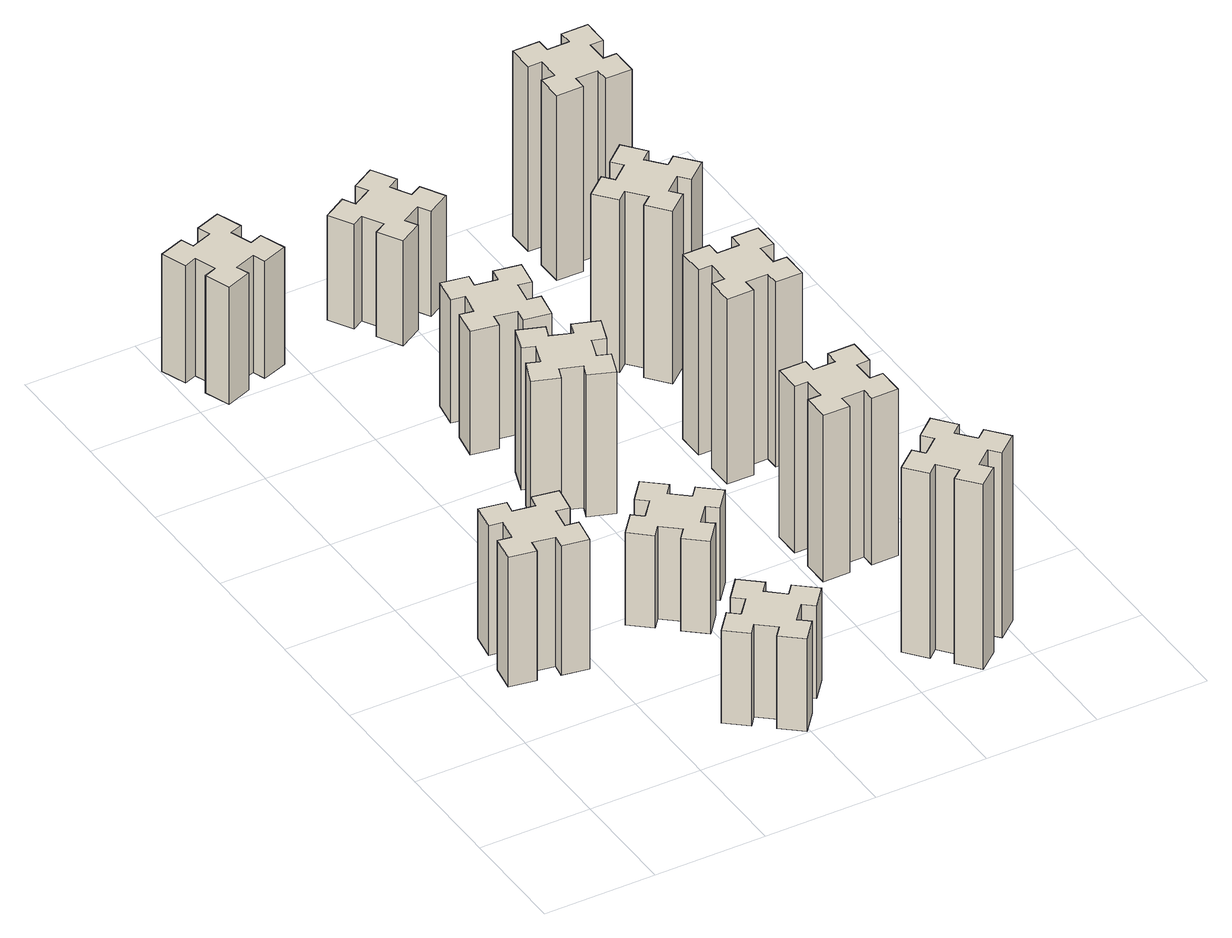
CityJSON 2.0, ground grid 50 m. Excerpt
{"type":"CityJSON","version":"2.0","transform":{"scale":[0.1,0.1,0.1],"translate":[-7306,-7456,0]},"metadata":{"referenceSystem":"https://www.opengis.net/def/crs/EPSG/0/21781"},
"CityObjects":{
"building1":{"type":"Building","attributes":{"class":"1000","function":"1000","usage":"1000","yearOfConstruction":2016,"roofType":"1000","measuredHeight":63,"storeysAboveGround":30,"storeysBelowGround":0},"geometry":[{"type":"Solid","lod":"1","boundaries":[[[[0,1,2,3,4,5,6,7,8,9,10,11,12,13,14,15,16,17,18,19]],[[17,16,20,21]],[[16,15,22,20]],[[15,14,23,22]],[[14,13,24,23]],[[13,12,25,24]],[[12,11,26,25]],[[11,10,27,26]],[[10,9,28,27]],[[9,8,29,28]],[[8,7,30,29]],[[7,6,31,30]],[[6,5,32,31]],[[5,4,33,32]],[[4,3,34,33]],[[3,2,35,34]],[[2,1,36,35]],[[1,0,37,36]],[[0,19,38,37]],[[19,18,39,38]],[[18,17,21,39]],[[24,25,26,27,28,29,30,31,32,33,34,35,36,37,38,39,21,20,22,23]]]]}]},
"building2":{"type":"Building","attributes":{"class":"1000","function":"1000","usage":"1000","yearOfConstruction":2016,"roofType":"1000","measuredHeight":45,"storeysAboveGround":30,"storeysBelowGround":0},"geometry":[{"type":"Solid","lod":"1","boundaries":[[[[40,41,42,43,44,45,46,47,48,49,50,51,52,53,54,55,56,57,58,59]],[[57,56,60,61]],[[56,55,62,60]],[[55,54,63,62]],[[54,53,64,63]],[[53,52,65,64]],[[52,51,66,65]],[[51,50,67,66]],[[50,49,68,67]],[[49,48,69,68]],[[48,47,70,69]],[[47,46,71,70]],[[46,45,72,71]],[[45,44,73,72]],[[44,43,74,73]],[[43,42,75,74]],[[42,41,76,75]],[[41,40,77,76]],[[40,59,78,77]],[[59,58,79,78]],[[58,57,61,79]],[[64,65,66,67,68,69,70,71,72,73,74,75,76,77,78,79,61,60,62,63]]]]}]},
"building3":{"type":"Building","attributes":{"class":"1000","function":"1000","usage":"1000","yearOfConstruction":2016,"roofType":"1000","measuredHeight":57,"storeysAboveGround":30,"storeysBelowGround":0},"geometry":[{"type":"Solid","lod":"1","boundaries":[[[[80,81,82,83,84,85,86,87,88,89,90,91,92,93,94,95,96,97,98,99]],[[97,96,100,101]],[[96,95,102,100]],[[95,94,103,102]],[[94,93,104,103]],[[93,92,105,104]],[[92,91,106,105]],[[91,90,107,106]],[[90,89,108,107]],[[89,88,109,108]],[[88,87,110,109]],[[87,86,111,110]],[[86,85,112,111]],[[85,84,113,112]],[[84,83,114,113]],[[83,82,115,114]],[[82,81,116,115]],[[81,80,117,116]],[[80,99,118,117]],[[99,98,119,118]],[[98,97,101,119]],[[104,105,106,107,108,109,110,111,112,113,114,115,116,117,118,119,101,100,102,103]]]]}]},
"building4":{"type":"Building","attributes":{"class":"1000","function":"1000","usage":"1000","yearOfConstruction":2016,"roofType":"1000","measuredHeight":45,"storeysAboveGround":30,"storeysBelowGround":0},"geometry":[{"type":"Solid","lod":"1","boundaries":[[[[120,121,122,123,124,125,126,127,128,129,130,131,132,133,134,135,136,137,138,139]],[[137,136,140,141]],[[136,135,142,140]],[[135,134,143,142]],[[134,133,144,143]],[[133,132,145,144]],[[132,131,146,145]],[[131,130,147,146]],[[130,129,148,147]],[[129,128,149,148]],[[128,127,150,149]],[[127,126,151,150]],[[126,125,152,151]],[[125,124,153,152]],[[124,123,154,153]],[[123,122,155,154]],[[122,121,156,155]],[[121,120,157,156]],[[120,139,158,157]],[[139,138,159,158]],[[138,137,141,159]],[[144,145,146,147,148,149,150,151,152,153,154,155,156,157,158,159,141,140,142,143]]]]}]},
"building5":{"type":"Building","attributes":{"class":"1000","function":"1000","usage":"1000","yearOfConstruction":2016,"roofType":"1000","measuredHeight":69,"storeysAboveGround":30,"storeysBelowGround":0},"geometry":[{"type":"Solid","lod":"1","boundaries":[[[[160,161,162,163,164,165,166,167,168,169,170,171,172,173,174,175,176,177,178,179]],[[177,176,180,181]],[[176,175,182,180]],[[175,174,183,182]],[[174,173,184,183]],[[173,172,185,184]],[[172,171,186,185]],[[171,170,187,186]],[[170,169,188,187]],[[169,168,189,188]],[[168,167,190,189]],[[167,166,191,190]],[[166,165,192,191]],[[165,164,193,192]],[[164,163,194,193]],[[163,162,195,194]],[[162,161,196,195]],[[161,160,197,196]],[[160,179,198,197]],[[179,178,199,198]],[[178,177,181,199]],[[184,185,186,187,188,189,190,191,192,193,194,195,196,197,198,199,181,180,182,183]]]]}]},
"building6":{"type":"Building","attributes":{"class":"1000","function":"1000","usage":"1000","yearOfConstruction":2016,"roofType":"1000","measuredHeight":60,"storeysAboveGround":30,"storeysBelowGround":0},"geometry":[{"type":"Solid","lod":"1","boundaries":[[[[200,201,202,203,204,205,206,207,208,209,210,211,212,213,214,215,216,217,218,219]],[[217,216,220,221]],[[216,215,222,220]],[[215,214,223,222]],[[214,213,224,223]],[[213,212,225,224]],[[212,211,226,225]],[[211,210,227,226]],[[210,209,228,227]],[[209,208,229,228]],[[208,207,230,229]],[[207,206,231,230]],[[206,205,232,231]],[[205,204,233,232]],[[204,203,234,233]],[[203,202,235,234]],[[202,201,236,235]],[[201,200,237,236]],[[200,219,238,237]],[[219,218,239,238]],[[218,217,221,239]],[[224,225,226,227,228,229,230,231,232,233,234,235,236,237,238,239,221,220,222,223]]]]}]},
"building7":{"type":"Building","attributes":{"class":"1000","function":"1000","usage":"1000","yearOfConstruction":2016,"roofType":"1000","measuredHeight":90,"storeysAboveGround":30,"storeysBelowGround":0},"geometry":[{"type":"Solid","lod":"1","boundaries":[[[[240,241,242,243,244,245,246,247,248,249,250,251,252,253,254,255,256,257,258,259]],[[257,256,260,261]],[[256,255,262,260]],[[255,254,263,262]],[[254,253,264,263]],[[253,252,265,264]],[[252,251,266,265]],[[251,250,267,266]],[[250,249,268,267]],[[249,248,269,268]],[[248,247,270,269]],[[247,246,271,270]],[[246,245,272,271]],[[245,244,273,272]],[[244,243,274,273]],[[243,242,275,274]],[[242,241,276,275]],[[241,240,277,276]],[[240,259,278,277]],[[259,258,279,278]],[[258,257,261,279]],[[264,265,266,267,268,269,270,271,272,273,274,275,276,277,278,279,261,260,262,263]]]]}]},
"building8":{"type":"Building","attributes":{"class":"1000","function":"1000","usage":"1000","yearOfConstruction":2016,"roofType":"1000","measuredHeight":51,"storeysAboveGround":30,"storeysBelowGround":0},"geometry":[{"type":"Solid","lod":"1","boundaries":[[[[280,281,282,283,284,285,286,287,288,289,290,291,292,293,294,295,296,297,298,299]],[[297,296,300,301]],[[296,295,302,300]],[[295,294,303,302]],[[294,293,304,303]],[[293,292,305,304]],[[292,291,306,305]],[[291,290,307,306]],[[290,289,308,307]],[[289,288,309,308]],[[288,287,310,309]],[[287,286,311,310]],[[286,285,312,311]],[[285,284,313,312]],[[284,283,314,313]],[[283,282,315,314]],[[282,281,316,315]],[[281,280,317,316]],[[280,299,318,317]],[[299,298,319,318]],[[298,297,301,319]],[[304,305,306,307,308,309,310,311,312,313,314,315,316,317,318,319,301,300,302,303]]]]}]},
"building9":{"type":"Building","attributes":{"class":"1000","function":"1000","usage":"1000","yearOfConstruction":2016,"roofType":"1000","measuredHeight":81,"storeysAboveGround":30,"storeysBelowGround":0},"geometry":[{"type":"Solid","lod":"1","boundaries":[[[[320,321,322,323,324,325,326,327,328,329,330,331,332,333,334,335,336,337,338,339]],[[337,336,340,341]],[[336,335,342,340]],[[335,334,343,342]],[[334,333,344,343]],[[333,332,345,344]],[[332,331,346,345]],[[331,330,347,346]],[[330,329,348,347]],[[329,328,349,348]],[[328,327,350,349]],[[327,326,351,350]],[[326,325,352,351]],[[325,324,353,352]],[[324,323,354,353]],[[323,322,355,354]],[[322,321,356,355]],[[321,320,357,356]],[[320,339,358,357]],[[339,338,359,358]],[[338,337,341,359]],[[344,345,346,347,348,349,350,351,352,353,354,355,356,357,358,359,341,340,342,343]]]]}]},
"building10":{"type":"Building","attributes":{"class":"1000","function":"1000","usage":"1000","yearOfConstruction":2016,"roofType":"1000","measuredHeight":90,"storeysAboveGround":30,"storeysBelowGround":0},"geometry":[{"type":"Solid","lod":"1","boundaries":[[[[360,361,362,363,364,365,366,367,368,369,370,371,372,373,374,375,376,377,378,379]],[[377,376,380,381]],[[376,375,382,380]],[[375,374,383,382]],[[374,373,384,383]],[[373,372,385,384]],[[372,371,386,385]],[[371,370,387,386]],[[370,369,388,387]],[[369,368,389,388]],[[368,367,390,389]],[[367,366,391,390]],[[366,365,392,391]],[[365,364,393,392]],[[364,363,394,393]],[[363,362,395,394]],[[362,361,396,395]],[[361,360,397,396]],[[360,379,398,397]],[[379,378,399,398]],[[378,377,381,399]],[[384,385,386,387,388,389,390,391,392,393,394,395,396,397,398,399,381,380,382,383]]]]}]},
"building11":{"type":"Building","attributes":{"class":"1000","function":"1000","usage":"1000","yearOfConstruction":2016,"roofType":"1000","measuredHeight":84,"storeysAboveGround":30,"storeysBelowGround":0},"geometry":[{"type":"Solid","lod":"1","boundaries":[[[[400,401,402,403,404,405,406,407,408,409,410,411,412,413,414,415,416,417,418,419]],[[417,416,420,421]],[[416,415,422,420]],[[415,414,423,422]],[[414,413,424,423]],[[413,412,425,424]],[[412,411,426,425]],[[411,410,427,426]],[[410,409,428,427]],[[409,408,429,428]],[[408,407,430,429]],[[407,406,431,430]],[[406,405,432,431]],[[405,404,433,432]],[[404,403,434,433]],[[403,402,435,434]],[[402,401,436,435]],[[401,400,437,436]],[[400,419,438,437]],[[419,418,439,438]],[[418,417,421,439]],[[424,425,426,427,428,429,430,431,432,433,434,435,436,437,438,439,421,420,422,423]]]]}]},
"building12":{"type":"Building","attributes":{"class":"1000","function":"1000","usage":"1000","yearOfConstruction":2016,"roofType":"1000","measuredHeight":90,"storeysAboveGround":30,"storeysBelowGround":0},"geometry":[{"type":"Solid","lod":"1","boundaries":[[[[440,441,442,443,444,445,446,447,448,449,450,451,452,453,454,455,456,457,458,459]],[[457,456,460,461]],[[456,455,462,460]],[[455,454,463,462]],[[454,453,464,463]],[[453,452,465,464]],[[452,451,466,465]],[[451,450,467,466]],[[450,449,468,467]],[[449,448,469,468]],[[448,447,470,469]],[[447,446,471,470]],[[446,445,472,471]],[[445,444,473,472]],[[444,443,474,473]],[[443,442,475,474]],[[442,441,476,475]],[[441,440,477,476]],[[440,459,478,477]],[[459,458,479,478]],[[458,457,461,479]],[[464,465,466,467,468,469,470,471,472,473,474,475,476,477,478,479,461,460,462,463]]]]}]}
},
"vertices":[
[425,917,0],[442,1015,0],[501,1005,0],[522,1123,0],[404,1144,0],[394,1085,0],[295,1102,0],[306,1161,0],[187,1182,0],[167,1064,0],[226,1054,0],[208,955,0],[149,966,0],[128,847,0],[247,827,0],[257,886,0],[355,868,0],[345,809,0],[463,788,0],[484,907,0],[355,868,630],[345,809,630],[257,886,630],[247,827,630],[128,847,630],[149,966,630],[208,955,630],[226,1054,630],[167,1064,630],[187,1182,630],[306,1161,630],[295,1102,630],[394,1085,630],[404,1144,630],[522,1123,630],[501,1005,630],[442,1015,630],[425,917,630],[484,907,630],[463,788,630],
[856,193,0],[933,129,0],[894,83,0],[986,6,0],[1063,98,0],[1017,136,0],[1082,213,0],[1128,174,0],[1205,266,0],[1113,343,0],[1074,297,0],[998,362,0],[1036,408,0],[944,485,0],[867,393,0],[913,354,0],[849,278,0],[803,316,0],[726,224,0],[818,147,0],[849,278,450],[803,316,450],[913,354,450],[867,393,450],[944,485,450],[1036,408,450],[998,362,450],[1074,297,450],[1113,343,450],[1205,266,450],[1128,174,450],[1082,213,450],[1017,136,450],[1063,98,450],[986,6,450],[894,83,450],[933,129,450],[856,193,450],[818,147,450],[726,224,450],
[216,3085,0],[310,3119,0],[330,3063,0],[443,3104,0],[402,3217,0],[346,3196,0],[312,3290,0],[368,3310,0],[327,3423,0],[214,3382,0],[235,3326,0],[141,3292,0],[120,3348,0],[7,3307,0],[49,3194,0],[105,3215,0],[139,3121,0],[83,3100,0],[124,2987,0],[237,3029,0],[139,3121,570],[83,3100,570],[105,3215,570],[49,3194,570],[7,3307,570],[120,3348,570],[141,3292,570],[235,3326,570],[214,3382,570],[327,3423,570],[368,3310,570],[312,3290,570],[346,3196,570],[402,3217,570],[443,3104,570],[330,3063,570],[310,3119,570],[216,3085,570],[237,3029,570],[124,2987,570],
[1017,876,0],[1082,953,0],[1128,914,0],[1205,1006,0],[1113,1083,0],[1074,1037,0],[998,1102,0],[1036,1148,0],[944,1225,0],[867,1133,0],[913,1094,0],[849,1018,0],[803,1056,0],[726,964,0],[818,887,0],[856,933,0],[933,869,0],[894,823,0],[986,746,0],[1063,838,0],[933,869,450],[894,823,450],[856,933,450],[818,887,450],[726,964,450],[803,1056,450],[849,1018,450],[913,1094,450],[867,1133,450],[944,1225,450],[1036,1148,450],[998,1102,450],[1074,1037,450],[1113,1083,450],[1205,1006,450],[1128,914,450],[1082,953,450],[1017,876,450],[1063,838,450],[986,746,450],
[1052,1741,0],[1086,1835,0],[1142,1814,0],[1183,1927,0],[1070,1968,0],[1050,1912,0],[956,1946,0],[977,2002,0],[864,2043,0],[823,1930,0],[879,1910,0],[845,1816,0],[789,1837,0],[747,1724,0],[860,1683,0],[881,1739,0],[975,1705,0],[954,1649,0],[1067,1607,0],[1108,1720,0],[975,1705,690],[954,1649,690],[881,1739,690],[860,1683,690],[747,1724,690],[789,1837,690],[845,1816,690],[879,1910,690],[823,1930,690],[864,2043,690],[977,2002,690],[956,1946,690],[1050,1912,690],[1070,1968,690],[1183,1927,690],[1142,1814,690],[1086,1835,690],[1052,1741,690],[1108,1720,690],[1067,1607,690],
[866,2434,0],[848,2335,0],[789,2346,0],[768,2227,0],[887,2207,0],[897,2266,0],[995,2248,0],[985,2189,0],[1103,2168,0],[1124,2287,0],[1065,2297,0],[1082,2395,0],[1141,2385,0],[1162,2503,0],[1044,2524,0],[1034,2465,0],[935,2482,0],[946,2541,0],[827,2562,0],[807,2444,0],[935,2482,600],[946,2541,600],[1034,2465,600],[1044,2524,600],[1162,2503,600],[1141,2385,600],[1082,2395,600],[1065,2297,600],[1124,2287,600],[1103,2168,600],[985,2189,600],[995,2248,600],[897,2266,600],[887,2207,600],[768,2227,600],[789,2346,600],[848,2335,600],[866,2434,600],[807,2444,600],[827,2562,600],
[1838,129,0],[1914,193,0],[1953,147,0],[2045,224,0],[1968,316,0],[1922,278,0],[1857,354,0],[1903,393,0],[1826,485,0],[1734,408,0],[1773,362,0],[1696,297,0],[1658,343,0],[1566,266,0],[1643,174,0],[1689,213,0],[1753,136,0],[1707,98,0],[1784,6,0],[1876,83,0],[1753,136,900],[1707,98,900],[1689,213,900],[1643,174,900],[1566,266,900],[1658,343,900],[1696,297,900],[1773,362,900],[1734,408,900],[1826,485,900],[1903,393,900],[1857,354,900],[1922,278,900],[1968,316,900],[2045,224,900],[1953,147,900],[1914,193,900],[1838,129,900],[1876,83,900],[1784,6,900],
[1086,3217,0],[1036,3304,0],[1088,3334,0],[1028,3438,0],[924,3378,0],[954,3326,0],[867,3276,0],[837,3328,0],[733,3268,0],[793,3164,0],[845,3194,0],[895,3107,0],[843,3077,0],[903,2973,0],[1007,3033,0],[977,3085,0],[1064,3135,0],[1094,3083,0],[1198,3143,0],[1138,3247,0],[1064,3135,510],[1094,3083,510],[977,3085,510],[1007,3033,510],[903,2973,510],[843,3077,510],[895,3107,510],[845,3194,510],[793,3164,510],[733,3268,510],[837,3328,510],[867,3276,510],[954,3326,510],[924,3378,510],[1028,3438,510],[1088,3334,510],[1036,3304,510],[1086,3217,510],[1138,3247,510],[1198,3143,510],
[1595,1035,0],[1595,935,0],[1535,935,0],[1535,815,0],[1655,815,0],[1655,875,0],[1755,875,0],[1755,815,0],[1875,815,0],[1875,935,0],[1815,935,0],[1815,1035,0],[1875,1035,0],[1875,1155,0],[1755,1155,0],[1755,1095,0],[1655,1095,0],[1655,1155,0],[1535,1155,0],[1535,1035,0],[1655,1095,810],[1655,1155,810],[1755,1095,810],[1755,1155,810],[1875,1155,810],[1875,1035,810],[1815,1035,810],[1815,935,810],[1875,935,810],[1875,815,810],[1755,815,810],[1755,875,810],[1655,875,810],[1655,815,810],[1535,815,810],[1535,935,810],[1595,935,810],[1595,1035,810],[1535,1035,810],[1535,1155,810],
[1815,1675,0],[1815,1775,0],[1875,1775,0],[1875,1895,0],[1755,1895,0],[1755,1835,0],[1655,1835,0],[1655,1895,0],[1535,1895,0],[1535,1775,0],[1595,1775,0],[1595,1675,0],[1535,1675,0],[1535,1555,0],[1655,1555,0],[1655,1615,0],[1755,1615,0],[1755,1555,0],[1875,1555,0],[1875,1675,0],[1755,1615,900],[1755,1555,900],[1655,1615,900],[1655,1555,900],[1535,1555,900],[1535,1675,900],[1595,1675,900],[1595,1775,900],[1535,1775,900],[1535,1895,900],[1655,1895,900],[1655,1835,900],[1755,1835,900],[1755,1895,900],[1875,1895,900],[1875,1775,900],[1815,1775,900],[1815,1675,900],[1875,1675,900],[1875,1555,900],
[1822,2498,0],[1757,2574,0],[1803,2613,0],[1726,2705,0],[1634,2628,0],[1673,2582,0],[1596,2517,0],[1558,2563,0],[1466,2486,0],[1543,2394,0],[1589,2433,0],[1653,2356,0],[1607,2318,0],[1684,2226,0],[1776,2303,0],[1738,2349,0],[1814,2413,0],[1853,2367,0],[1945,2444,0],[1868,2536,0],[1814,2413,840],[1853,2367,840],[1738,2349,840],[1776,2303,840],[1684,2226,840],[1607,2318,840],[1653,2356,840],[1589,2433,840],[1543,2394,840],[1466,2486,840],[1558,2563,840],[1596,2517,840],[1673,2582,840],[1634,2628,840],[1726,2705,840],[1803,2613,840],[1757,2574,840],[1822,2498,840],[1868,2536,840],[1945,2444,840],
[1755,3095,0],[1855,3095,0],[1855,3035,0],[1975,3035,0],[1975,3155,0],[1915,3155,0],[1915,3255,0],[1975,3255,0],[1975,3375,0],[1855,3375,0],[1855,3315,0],[1755,3315,0],[1755,3375,0],[1635,3375,0],[1635,3255,0],[1695,3255,0],[1695,3155,0],[1635,3155,0],[1635,3035,0],[1755,3035,0],[1695,3155,900],[1635,3155,900],[1695,3255,900],[1635,3255,900],[1635,3375,900],[1755,3375,900],[1755,3315,900],[1855,3315,900],[1855,3375,900],[1975,3375,900],[1975,3255,900],[1915,3255,900],[1915,3155,900],[1975,3155,900],[1975,3035,900],[1855,3035,900],[1855,3095,900],[1755,3095,900],[1755,3035,900],[1635,3035,900]
]}
